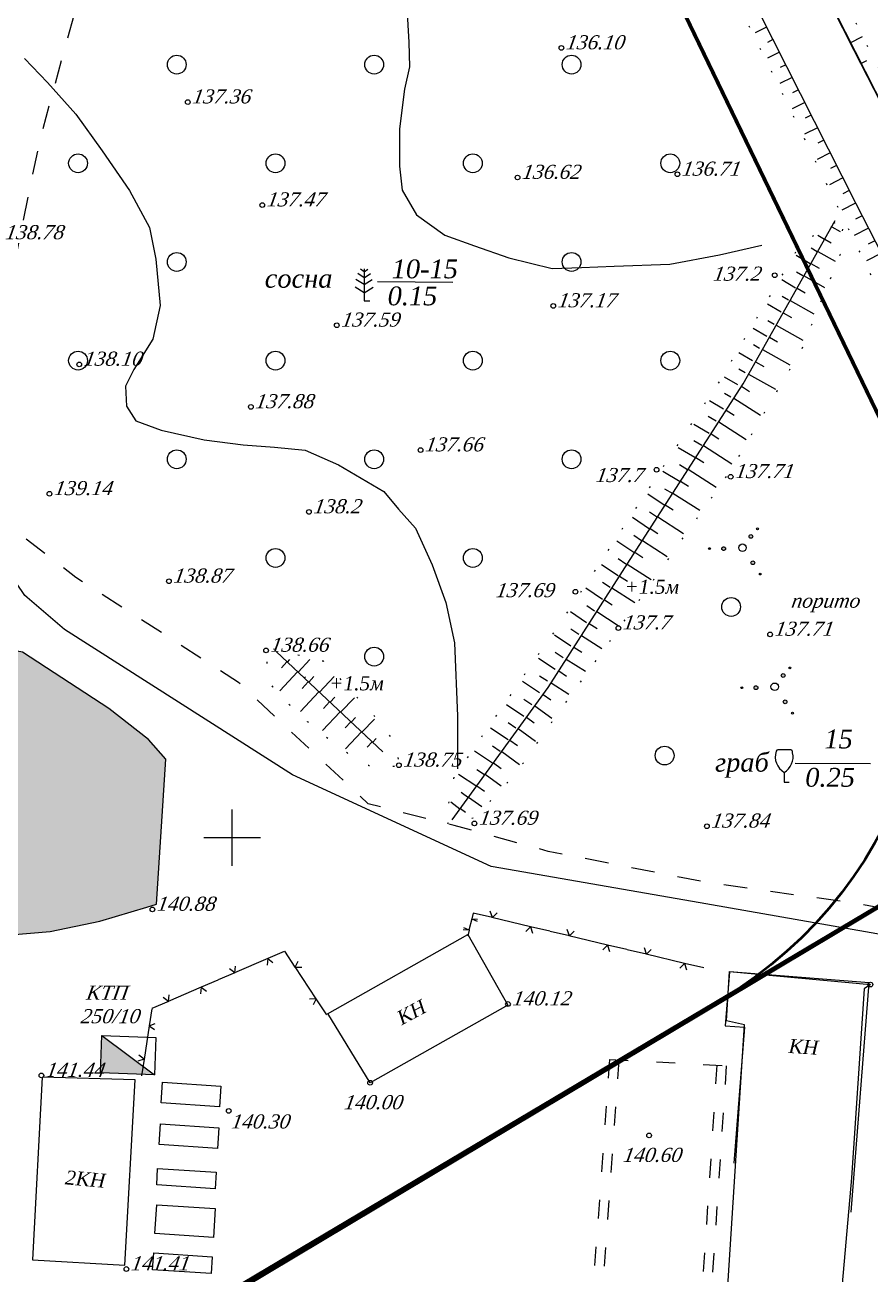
# Model space of a CAD drawing. Header units: millimetres. Extents: x 1400 to 7029, y -1119 to 1612.
# Drawn here: x 3297.4 to 3351.4, y 1324.9 to 1404.7 of the extents above; entities that cross this region are included whole.
import ezdxf

# ---------------------------------------------------------------- set-up
doc = ezdxf.new("R2010")
doc.units = ezdxf.units.MM
doc.set_wipeout_variables(frame=1)
for name, pattern in [('ACAD_ISO03W100', [30, 12, -18]), ('ADOT1', [1.6, 0.1, -1.5]), ('AHIDDEN2', [3, 1.5, -1.5]), ('KONTUR', [1.5, 0, -1.5])]:
    doc.linetypes.add(name, pattern=pattern)
for name, color, linetype in [('01_Завод', 7, 'Continuous'), ('01_Північ', 7, 'Continuous'), ('CONT-MNR', 7, 'Continuous'), ('кресты', 7, 'Continuous'), ('НАДЗЕМКА', 7, 'Continuous'), ('ПИКЕТЫ', 7, 'Continuous'), ('РАСТИТ', 7, 'Continuous'), ('РЕЛЬЕФ', 7, 'Continuous'), ('Скважины', 7, 'Continuous'), ('СІТУАЦІЯ', 7, 'Continuous')]:
    doc.layers.add(name, color=color, linetype=linetype)
doc.styles.add('grad', font='timesi.ttf')
doc.styles.add('russ', font='timesi.ttf')
doc.styles.add('universw', font='timesi.ttf', dxfattribs={"oblique": 10})

# ---------------------------------------------------------------- blocks, each defined once
blk = doc.blocks.new('395_2')
at = {"linetype": 'Continuous'}
h = blk.add_hatch(color=0, dxfattribs=at)
h.paths.add_polyline_path([(-3.4, -0.1, 1), (-3.6, -0.1, 1)])
h.paths.add_polyline_path([(-2.2, -0.1, 1), (-1.8, -0.1, 1)])
h.paths.add_polyline_path([(1.1, 1.2, 1), (0.7, 1.2, 1)])
h.paths.add_polyline_path([(1.7, 2, 1), (1.5, 2, 1)])
h.paths.add_polyline_path([(0.9, -1.6, 1), (1.3, -1.6, 1)])
h.paths.add_polyline_path([(2, -2.8, 1), (1.8, -2.8, 1)])
at = {"color": 0, "linetype": 'Continuous'}
for centre, radius in [((0.9, 1.2), 0.2), ((1.6, 2), 0.1), ((-3.5, -0.1), 0.1), ((-2, -0.1), 0.2), ((0, 0), 0.4), ((1.1, -1.6), 0.2), ((1.9, -2.8), 0.1)]:
    blk.add_circle(centre, radius, dxfattribs=at)
blk = doc.blocks.new('372')
blk.add_circle((0, 0), 1)
blk = doc.blocks.new('368')
at = {"color": 0, "linetype": 'Continuous'}
blk.add_blockref('372', (0, 0), dxfattribs=at)
blk = doc.blocks.new('476_3')
at = {"color": 0, "linetype": 'Continuous'}
for p, q in [((-4.942, 0), (-2.443, 0)), ((-2.443, 0), (-2.887, 0.61)), ((-2.443, 0), (-1.999, 0.61)), ((-2.443, 0), (2.554, 0)), ((-2.443, 0), (-2.443, 0)), ((2.499, 0), (2.055, -0.61)), ((2.499, 0), (4.998, 0)), ((2.499, 0), (2.943, -0.61))]:
    blk.add_line(p, q, dxfattribs=at)
blk = doc.blocks.new('390_2')
at = {"color": 0, "linetype": 'Continuous', "lineweight": 0}
blk.add_wipeout([(0.56, -0.02), (0.56, 0.02), (0.02, 0.02), (0.02, 1.02), (0.15, 1.11), (0.31, 1.24), (0.46, 1.38), (0.62, 1.58), (0.73, 1.77), (0.84, 2), (0.9, 2.21), (0.95, 2.44), (0.96, 2.61), (0.96, 2.86), (0.94, 3.01), (0.89, 3.24), (0.86, 3.33), (0.82, 3.39), (0.77, 3.44), (0.7, 3.46), (-0.38, 3.46), (-0.69, 3.46), (-0.8, 3.42), (-0.85, 3.37), (-0.89, 3.28), (-0.93, 3.11), (-0.96, 2.93), (-0.97, 2.66), (-0.95, 2.39), (-0.91, 2.19), (-0.85, 2.03), (-0.78, 1.85), (-0.67, 1.65), (-0.56, 1.5), (-0.45, 1.37), (-0.28, 1.21), (-0.13, 1.09), (-0.02, 1.02), (-0.02, -0.02)], dxfattribs=at)
at = {"color": 0, "linetype": 'Continuous'}
blk.add_lwpolyline([(0.89, 3.12), (0.86, 3.28, 0.283123), (0.7, 3.44), (-0.69, 3.44, 0.301637), (-0.87, 3.28, 0.346308), (0, 1.03, 0.325277)], format="xyb", close=True, dxfattribs=at)
blk.add_lwpolyline([(0, 1.03), (0, 0), (0.54, 0)], dxfattribs=at)
blk = doc.blocks.new('390_6')
at = {"color": 0, "linetype": 'Continuous'}
for p, q in [((0.005531, 2.466415), (-0.665101, 2.899042)), ((0.005531, 3.084453), (-0.386725, 3.36257)), ((-0.005531, 3.084453), (0.386725, 3.36257)), ((-0.005531, 2.466415), (0.665101, 2.899042)), ((0, 3.408923), (0, 0)), ((0.005531, 0.859515), (-0.95613, 1.462103)), ((0.005531, 1.74022), (-0.867556, 2.281003)), ((-0.005531, 1.74022), (0.867556, 2.281003)), ((-0.005531, 0.859515), (0.95613, 1.462103)), ((0, 0), (0.616918, 0))]:
    blk.add_line(p, q, dxfattribs=at)

msp = doc.modelspace()

# ---------------------------------------------------------------- hatches: boundary and pattern name
at = {"layer": '01_Завод', "linetype": 'Continuous'}
h = msp.add_hatch(color=250, dxfattribs=at)
h.dxf.hatch_style = 1
h.set_gradient(color1=(51, 51, 51), color2=(51, 51, 51), tint=1, name='SPHERICAL')
h.paths.add_polyline_path([(3305.6946, 1337.6773), (3302.3284, 1340.1846), (3302.2423, 1337.802)])
at = {"layer": 'Скважины', "linetype": 'Continuous', "lineweight": 50}
msp.add_hatch(color=4, dxfattribs=at).paths.add_polyline_path([(3294.1477, 1364.9842), (3291.5676, 1363.9095), (3290.7076, 1362.3511), (3287.4826, 1355.2041), (3285.9768, 1351.456), (3284.9824, 1348.7423), (3284.9287, 1347.775), (3285.4662, 1347.3182), (3288.5031, 1346.6734), (3293.9857, 1346.4047), (3299.0383, 1346.8346), (3302.196, 1347.4813), (3305.2061, 1348.3949), (3305.8242, 1348.5829), (3306.4155, 1357.8257), (3305.311, 1359.0844), (3302.7743, 1361.0617), (3297.2709, 1364.6723), (3294.9921, 1365.1022)])

# ---------------------------------------------------------------- linework, layer by layer
at = {"color": 7, "linetype": 'Continuous', "lineweight": 50, "flags": 128}
msp.add_lwpolyline([(3321.6162, 1442.5531), (3352.5862, 1378.3688, -0.3890194), (3341.7619, 1342.4171), (3263.709, 1296.0172, 0.1581167), (3262.4872, 1294.6265), (3247.8038, 1262.5504), (3254.4803, 1259.8593), (3253.1696, 1256.3419), (3238.9968, 1213.3162)], format="xyb", dxfattribs=at)
at = {"layer": '01_Завод', "color": 250, "linetype": 'Continuous'}
for p, q in [((3350.0975, 1403.5867), (3350.8893, 1403.9867)), ((3350.7779, 1402.2499), (3351.1638, 1402.4472))]:
    msp.add_line(p, q, dxfattribs=at)
at = {"layer": '01_Завод', "color": 250, "linetype": 'Continuous', "flags": 128}
for points in [[(3355.9153, 1392.2016), (3350.349, 1403.0888), (3343.7861, 1416.0811), (3340.028, 1423.5208), (3334.473, 1434.2913), (3330.4217, 1442.3304), (3324.7374, 1453.5312), (3322.1251, 1458.5928), (3321.7879, 1459.3785), (3321.9582, 1460.0957), (3322.3596, 1460.7034), (3322.8704, 1461.2383), (3323.661, 1461.5057), (3324.9381, 1461.7731), (3326.4829, 1461.8582), (3328.3681, 1461.603), (3330.2958, 1461.1598), (3331.9508, 1460.7033), (3333.3997, 1460.5349), (3334.939, 1460.2442), (3336.5086, 1460.0543)], [(3365.6788, 1313.354), (3364.2561, 1313.5182), (3365.1018, 1341.2335), (3356.1311, 1345.4172), (3352.2837, 1346.6028), (3340.0252, 1348.7366), (3327.1826, 1350.9721), (3314.5053, 1356.8349), (3299.9489, 1366.1175), (3297.4235, 1368.2822), (3292.3823, 1375.715)], [(3342.3992, 1344.2716), (3351.3908, 1343.4446), (3350.9813, 1343.1684), (3350.1887, 1331.0979), (3349.1026, 1318.7734), (3341.973, 1319.1916), (3343.357, 1340.875), (3342.2031, 1341.1284), (3342.3992, 1344.2716)], [(3302.3284, 1340.1846), (3305.6946, 1337.6773)]]:
    msp.add_lwpolyline(points, dxfattribs=at)
at = {"layer": '01_Завод', "color": 250, "linetype": 'Continuous'}
for points in [[(3302.3284, 1340.1846), (3305.7807, 1340.0599), (3305.6946, 1337.6773), (3302.2423, 1337.802)], [(3306.1982, 1337.2073), (3309.9289, 1336.9628), (3309.8421, 1335.6376), (3306.1113, 1335.8821)], [(3306.0725, 1334.5493), (3309.8032, 1334.3048), (3309.7164, 1332.9796), (3305.9857, 1333.2241)], [(3305.8901, 1331.7053), (3309.6208, 1331.4608), (3309.5653, 1330.4062), (3305.8346, 1330.6506)], [(3305.8421, 1329.3799), (3309.5729, 1329.1354), (3309.4507, 1327.2994), (3305.7199, 1327.5439)], [(3305.6407, 1326.3055), (3309.3714, 1326.061), (3309.3055, 1324.9896), (3305.5747, 1325.2341)]]:
    msp.add_lwpolyline(points, close=True, dxfattribs=at)
at = {"layer": '01_Завод', "color": 250, "linetype": 'ACAD_ISO03W100', "ltscale": 0.1, "flags": 128}
for points in [[(3334.7332, 1338.6679), (3333.4882, 1321.3534)], [(3335.3316, 1338.6249), (3334.0866, 1321.3104)], [(3334.7332, 1338.6679), (3342.1873, 1338.2546)], [(3341.5886, 1338.2941), (3340.4525, 1321.0903)], [(3342.1873, 1338.2546), (3341.0512, 1321.0507)]]:
    msp.add_lwpolyline(points, dxfattribs=at)
at = {"layer": '01_Завод', "color": 250, "linetype": 'Continuous'}
for centre in [(3319.4557, 1337.1694), (3310.4295, 1335.3715), (3337.2665, 1333.8057)]:
    msp.add_circle(centre, 0.15, dxfattribs=at)
at = {"layer": '01_Північ', "color": 250, "linetype": 'KONTUR', "flags": 128}
msp.add_lwpolyline([(3336.5086, 1460.0543), (3335.4476, 1459.7054), (3333.9128, 1459.5914), (3332.1498, 1459.7054), (3329.8786, 1459.7158), (3327.2756, 1460.234), (3325.3156, 1460.4555), (3324.3594, 1460.5636), (3323.5796, 1460.3952), (3323.1369, 1459.5625), (3323.4624, 1458.7039), (3324.1914, 1457.1947), (3325.2589, 1455.5944), (3326.3004, 1452.9664), (3330.1455, 1445.5946), (3335.9368, 1433.7833), (3338.1671, 1429.2346), (3346.4007, 1413.2332), (3351.436, 1402.8605), (3360.1977, 1386.1984), (3363.1236, 1380.6342), (3367.2994, 1372.4517), (3369.2328, 1368.6632), (3371.2776, 1364.6564), (3373.8415, 1360.7658), (3375.5464, 1357.0644), (3377.0488, 1353.397), (3378.9798, 1351.2162), (3380.3988, 1349.3253), (3381.0735, 1348.4263), (3383.6829, 1346.2053), (3385.134, 1345.1343), (3387.7505, 1342.5411), (3388.378, 1341.4848), (3389.6504, 1340.1284), (3391.1773, 1339.1451), (3392.2748, 1338.4382), (3394.248, 1337.9752), (3396.2838, 1338.043), (3399.1, 1337.8565), (3402.4392, 1337.9047), (3404.3026, 1337.652), (3405.9797, 1337.0534), (3406.9063, 1336.2882), (3407.7104, 1335.8082), (3409.4752, 1335.5681), (3410.9288, 1335.3704), (3412.5111, 1335.3343), (3414.7692, 1335.1238), (3416.9212, 1334.5032), (3418.2715, 1333.9268), (3419.5607, 1332.9389), (3419.8898, 1332.1783), (3420.1161, 1331.0682), (3420.1087, 1328.8247), (3419.848, 1325.6492), (3419.4052, 1319.9539), (3418.9633, 1315.0851), (3418.8281, 1313.5956), (3419.3997, 1312.5734), (3419.9417, 1311.6043), (3421.3043, 1310.8502), (3423.3332, 1309.7272), (3424.4849, 1309.0897), (3427.0146, 1308.6067), (3428.5224, 1308.2493), (3429.8653, 1307.3582)], dxfattribs=at)
at = {"layer": '01_Північ', "linetype": 'KONTUR', "flags": 128}
msp.add_lwpolyline([(3317.2369, 1459.3438), (3317.4325, 1457.7586), (3319.7361, 1453.0898), (3323.9355, 1444.6477), (3328.0053, 1436.4445), (3345.1857, 1401.5102), (3359.9272, 1371.3086), (3365.4654, 1360.209), (3363.0811, 1345.6639)], dxfattribs=at)
at = {"layer": '01_Північ', "flags": 128}
msp.add_lwpolyline([(3317.3681, 1459.3129), (3329.3516, 1435.2561), (3339.82, 1414.3738), (3350.4539, 1393.3246), (3367.5022, 1360.0978), (3366.5272, 1352.304), (3364.0211, 1345.7229)], dxfattribs=at)
at = {"layer": '01_Північ', "linetype": 'Continuous', "flags": 128}
msp.add_lwpolyline([(3321.8338, 1459.3846), (3342.7247, 1418.1488), (3373.4643, 1357.6922), (3375.8563, 1352.4111), (3380.1928, 1347.4703), (3381.4271, 1346.3879)], dxfattribs=at)
at = {"layer": '01_Північ', "linetype": 'AHIDDEN2', "flags": 128}
msp.add_lwpolyline([(3358.3041, 1347.1006), (3350.7347, 1348.58), (3340.8617, 1349.9772), (3330.8241, 1351.9497), (3324.818, 1353.5935), (3319.3412, 1354.9823), (3311.0533, 1362.7358), (3300.6692, 1369.4398), (3294.4958, 1374.2283), (3293.8421, 1374.7361), (3295.1494, 1381.6286), (3298.4023, 1397.4654), (3302.2346, 1411.5023), (3308.5905, 1436.5416), (3314.5285, 1454.9299)], dxfattribs=at)
at = {"layer": 'CONT-MNR', "color": 30, "linetype": 'Continuous', "elevation": 41.1, "flags": 128}
for points in [[(3331.9273, 1427.5995), (3329.2291, 1424.2908), (3326.715, 1420.5532), (3324.9366, 1416.7543), (3322.2385, 1411.1172), (3321.7172, 1407.3025), (3321.8093, 1405.8211), (3321.9359, 1403.6214), (3321.978, 1402.0496)], [(3321.978, 1402.0496), (3321.6459, 1400.6166), (3321.3304, 1398.0948), (3321.3304, 1395.7081), (3321.5107, 1394.177), (3322.4121, 1392.6008), (3324.2148, 1391.2949), (3326.1077, 1390.6194), (3328.316, 1389.8539), (3331.0652, 1389.1784), (3332.958, 1389.2234), (3335.0312, 1389.3135), (3338.5916, 1389.4486), (3341.7463, 1390.034), (3344.4663, 1390.6614)]]:
    msp.add_lwpolyline(points, dxfattribs=at)
at = {"layer": 'CONT-MNR', "color": 30, "linetype": 'Continuous', "flags": 128}
msp.add_lwpolyline([(3297.3937, 1402.5807), (3298.8687, 1401.0398), (3300.679, 1399.03), (3302.3552, 1396.6853), (3304.0984, 1394.1395), (3305.3723, 1391.7948), (3305.7791, 1389.7563), (3306.0473, 1386.8086), (3305.578, 1384.6648), (3304.3712, 1382.722), (3303.8348, 1381.6501), (3303.9018, 1380.3772), (3304.5052, 1379.4393), (3306.1144, 1378.8364), (3308.8633, 1378.2334), (3311.344, 1377.8985), (3313.3554, 1377.7645), (3315.2998, 1377.5635), (3317.4453, 1376.6256), (3320.3386, 1374.9314), (3321.2773, 1373.7925), (3322.35, 1372.5866), (3323.4227, 1370.2419), (3324.2944, 1367.8301), (3324.8376, 1365.2615), (3325.0387, 1360.572), (3325.0387, 1357.2223)], dxfattribs=at)
at = {"layer": 'кресты', "color": 3, "linetype": 'Continuous'}
for p, q in [((3310.6513, 1351.0275), (3310.6513, 1354.6275)), ((3308.8513, 1352.8275), (3312.4513, 1352.8275))]:
    msp.add_line(p, q, dxfattribs=at)
at = {"layer": 'НАДЗЕМКА', "linetype": 'Continuous'}
for p, q in [((3314.6312, 1363.6735), (3314.6312, 1363.6735)), ((3315.2798, 1363.0496), (3315.3214, 1363.0929)), ((3319.1715, 1359.306), (3319.2131, 1359.3492)), ((3319.8201, 1358.6821), (3319.8201, 1358.6821))]:
    msp.add_line(p, q, dxfattribs=at)
at = {"layer": 'НАДЗЕМКА', "color": 0, "linetype": 'Continuous'}
msp.add_lwpolyline([(3294.1477, 1364.9842), (3291.5676, 1363.9095), (3290.7076, 1362.3511), (3287.4826, 1355.2041), (3285.9768, 1351.456), (3284.9824, 1348.7423), (3284.9287, 1347.775), (3285.4662, 1347.3182), (3288.5031, 1346.6734), (3293.9857, 1346.4047), (3299.0383, 1346.8346), (3302.196, 1347.4813), (3305.2061, 1348.3949), (3305.8242, 1348.5829), (3306.4155, 1357.8257), (3305.311, 1359.0844), (3302.7743, 1361.0617), (3297.2709, 1364.6723), (3294.9921, 1365.1022)], close=True, dxfattribs=at)
at = {"layer": 'ПИКЕТЫ', "color": 7, "linetype": 'Continuous'}
for centre in [(3331.6655, 1403.2514), (3307.8156, 1399.7945), (3339.0665, 1395.1826), (3328.8629, 1394.9789), (3312.5738, 1393.2195), (3345.2808, 1388.7363), (3331.1474, 1386.7772), (3317.3302, 1385.5422), (3300.8922, 1383.0467), (3311.8421, 1380.3311), (3322.6748, 1377.5757), (3337.7354, 1376.3175), (3342.4688, 1375.8668), (3298.9877, 1374.7807), (3315.5507, 1373.623), (3306.6132, 1369.1941), (3332.5634, 1368.5273), (3335.3002, 1366.2091), (3344.9863, 1365.803), (3312.8123, 1364.7813), (3321.2934, 1357.4459), (3326.118, 1353.7344), (3340.9481, 1353.5504), (3305.556, 1348.2415), (3351.3908, 1343.4446), (3328.2566, 1342.2011), (3298.4751, 1337.6365), (3303.899, 1325.2794)]:
    msp.add_circle(centre, 0.15, dxfattribs=at)
at = {"layer": 'РАСТИТ', "linetype": 'AHIDDEN2', "flags": 128}
msp.add_lwpolyline([(3358.3041, 1347.1006), (3350.7347, 1348.58), (3340.8617, 1349.9772), (3330.8241, 1351.9497), (3324.818, 1353.5935), (3319.3412, 1354.9823), (3311.0533, 1362.7358), (3300.6692, 1369.4398), (3294.4958, 1374.2283), (3293.8421, 1374.7361), (3295.1494, 1381.6286), (3298.4023, 1397.4654), (3302.2346, 1411.5023), (3308.5905, 1436.5416), (3314.5285, 1454.9299)], dxfattribs=at)
at = {"layer": 'РАСТИТ', "color": 7}
for points in [[(3319.9352, 1388.3301), (3324.727, 1388.3046)], [(3346.5918, 1357.5891), (3351.3837, 1357.5636)]]:
    msp.add_lwpolyline(points, dxfattribs=at)
at = {"layer": 'РЕЛЬЕФ', "linetype": 'Continuous'}
for p, q in [((3344.7641, 1404.5874), (3344.0235, 1404.2132)), ((3345.1699, 1403.784), (3344.8167, 1403.6056)), ((3345.5757, 1402.9807), (3344.8179, 1402.5979)), ((3345.9815, 1402.1774), (3345.6214, 1401.9955)), ((3346.3874, 1401.3741), (3345.6106, 1400.9817)), ((3346.7932, 1400.5708), (3346.4245, 1400.3846)), ((3347.199, 1399.7675), (3346.4002, 1399.3639)), ((3347.6048, 1398.9642), (3347.2274, 1398.7735)), ((3348.0107, 1398.1609), (3347.1898, 1397.7462)), ((3348.4165, 1397.3576), (3348.0302, 1397.1624)), ((3348.8223, 1396.5543), (3347.9794, 1396.1284)), ((3349.2281, 1395.751), (3348.833, 1395.5513)), ((3349.634, 1394.9476), (3348.7691, 1394.5107)), ((3350.0398, 1394.1443), (3349.6359, 1393.9403)), ((3350.4456, 1393.341), (3349.5587, 1392.893)), ((3350.8564, 1392.5402), (3350.4429, 1392.3281)), ((3348.4576, 1391.0096), (3348.0237, 1391.2678)), ((3348.918, 1391.7829), (3348.855, 1391.8204)), ((3348.9178, 1391.8322), (3349.4679, 1391.5221)), ((3351.2672, 1391.7395), (3350.3511, 1391.2694)), ((3348.4758, 1391.0481), (3348.8879, 1390.8159)), ((3351.6781, 1390.9387), (3351.2519, 1390.72)), ((3347.5369, 1389.4629), (3346.6516, 1389.9898)), ((3347.9972, 1390.2362), (3347.61, 1390.4667)), ((3348.0339, 1390.2641), (3349.1363, 1389.6427)), ((3352.0889, 1390.138), (3351.1408, 1389.6515)), ((3347.0765, 1388.6895), (3346.6723, 1388.9302)), ((3347.5919, 1389.4801), (3348.1146, 1389.1855)), ((3346.6162, 1387.9162), (3345.7379, 1388.439)), ((3347.1499, 1388.6961), (3348.4525, 1387.9618)), ((3346.1558, 1387.1428), (3345.7544, 1387.3818)), ((3346.708, 1387.9121), (3347.2306, 1387.6175)), ((3345.6954, 1386.3695), (3344.8243, 1386.8881)), ((3346.266, 1387.1281), (3347.7686, 1386.281)), ((3345.2351, 1385.5961), (3344.8365, 1385.8334)), ((3345.824, 1386.3441), (3346.3467, 1386.0495)), ((3344.7747, 1384.8228), (3343.9106, 1385.3372)), ((3345.382, 1385.5601), (3347.0848, 1384.6002)), ((3344.3143, 1384.0494), (3343.9185, 1384.2851)), ((3344.9401, 1384.7761), (3345.4627, 1384.4815)), ((3343.854, 1383.2761), (3342.9969, 1383.7863)), ((3344.4981, 1383.9921), (3346.2405, 1383.0098)), ((3343.3936, 1382.5027), (3343.0006, 1382.7367)), ((3344.0561, 1383.2081), (3344.5788, 1382.9135)), ((3342.9333, 1381.7294), (3342.0832, 1382.2354)), ((3343.6141, 1382.4241), (3345.3319, 1381.4558)), ((3342.4729, 1380.956), (3342.0744, 1381.1933)), ((3343.1629, 1381.6457), (3343.6676, 1381.3213)), ((3342.0125, 1380.1827), (3341.1099, 1380.72)), ((3342.1896, 1380.1315), (3342.6943, 1379.8071)), ((3342.6762, 1380.8886), (3344.3655, 1379.8027)), ((3341.5522, 1379.4093), (3341.0366, 1379.7163)), ((3341.7029, 1379.3745), (3343.4562, 1378.2475)), ((3341.0918, 1378.636), (3340.1189, 1379.2152)), ((3341.2163, 1378.6174), (3341.721, 1378.293)), ((3340.1711, 1377.0893), (3339.1278, 1377.7104)), ((3340.6314, 1377.8627), (3340.1159, 1378.1696)), ((3340.7296, 1377.8603), (3342.5469, 1376.6922)), ((3340.243, 1377.1032), (3340.7477, 1376.7788)), ((3339.2504, 1375.5426), (3338.1368, 1376.2055)), ((3339.7107, 1376.316), (3339.1952, 1376.6229)), ((3339.7563, 1376.3462), (3341.5403, 1375.1994)), ((3339.2697, 1375.5891), (3339.7744, 1375.2646)), ((3338.2895, 1374.0213), (3337.1859, 1374.7614)), ((3338.79, 1374.7693), (3338.2744, 1375.0762)), ((3338.783, 1374.832), (3340.5018, 1373.7272)), ((3338.2964, 1374.0749), (3338.8011, 1373.7505)), ((3337.2869, 1372.5264), (3336.1958, 1373.2581)), ((3337.7882, 1373.2738), (3337.2899, 1373.608)), ((3337.8097, 1373.3178), (3339.4632, 1372.255)), ((3336.7857, 1371.7789), (3336.2873, 1372.1131)), ((3337.323, 1372.5608), (3337.8278, 1372.2363)), ((3336.2844, 1371.0314), (3335.2057, 1371.7548)), ((3336.8364, 1371.8037), (3338.4247, 1370.7827)), ((3335.7831, 1370.2839), (3335.2848, 1370.6181)), ((3336.3499, 1371.0465), (3336.8551, 1370.7227)), ((3335.2818, 1369.5364), (3334.2156, 1370.2514)), ((3335.8642, 1370.2888), (3337.3875, 1369.3125)), ((3334.7806, 1368.7889), (3334.2823, 1369.1231)), ((3335.3786, 1369.5311), (3335.8837, 1369.2073)), ((3334.2793, 1368.0415), (3333.2256, 1368.7481)), ((3334.8929, 1368.7734), (3336.3448, 1367.8428)), ((3333.778, 1367.294), (3333.2797, 1367.6282)), ((3334.4072, 1368.0156), (3334.9124, 1367.6919)), ((3333.2768, 1366.5465), (3332.2355, 1367.2448)), ((3333.9216, 1367.2579), (3335.2956, 1366.3772)), ((3332.2742, 1365.0515), (3331.2275, 1365.7535)), ((3332.7755, 1365.799), (3332.2772, 1366.1332)), ((3332.9502, 1365.7425), (3334.2464, 1364.9117)), ((3333.4359, 1366.5002), (3333.9411, 1366.1764)), ((3332.4646, 1364.9848), (3332.9697, 1364.661)), ((3331.2717, 1363.5566), (3330.2063, 1364.2711)), ((3331.7729, 1364.3041), (3331.2746, 1364.6382)), ((3331.9789, 1364.2271), (3333.1973, 1363.4462)), ((3331.4933, 1363.4694), (3331.9984, 1363.1456)), ((3330.2691, 1362.0616), (3329.185, 1362.7886)), ((3330.7704, 1362.8091), (3330.2721, 1363.1433)), ((3331.0076, 1362.7117), (3332.1481, 1361.9806)), ((3330.4963, 1361.9714), (3330.9822, 1361.6193)), ((3329.2666, 1360.5667), (3328.1638, 1361.3062)), ((3329.7679, 1361.3141), (3329.2695, 1361.6483)), ((3329.9682, 1361.2426), (3331.0555, 1360.4548)), ((3328.7653, 1359.8192), (3328.267, 1360.1534)), ((3329.4401, 1360.5138), (3329.926, 1360.1618)), ((3328.264, 1359.0717), (3327.1426, 1359.8238)), ((3328.912, 1359.7851), (3330.0182, 1358.9835)), ((3327.7628, 1358.3242), (3327.2645, 1358.6584)), ((3328.3839, 1359.0563), (3328.8698, 1358.7042)), ((3327.2615, 1357.5767), (3326.1213, 1358.3414)), ((3327.8558, 1358.3275), (3328.9921, 1357.5041)), ((3326.7602, 1356.8293), (3326.2619, 1357.1634)), ((3327.3277, 1357.5988), (3327.8136, 1357.2467)), ((3326.259, 1356.0818), (3325.1001, 1356.8589)), ((3326.7996, 1356.87), (3327.8186, 1356.1316)), ((3325.7471, 1355.3421), (3325.2772, 1355.7152)), ((3325.7434, 1355.4124), (3326.5844, 1354.803)), ((3326.2715, 1356.1412), (3326.7574, 1355.7891)), ((3325.1874, 1354.6372), (3324.6116, 1355.0944)), ((3325.2153, 1354.6837), (3325.5472, 1354.4432))]:
    msp.add_line(p, q, dxfattribs=at)
at = {"layer": 'РЕЛЬЕФ', "color": 7, "linetype": 'Continuous'}
for p, q in [((3314.1782, 1364.0384), (3314.3222, 1364.191)), ((3314.8574, 1363.3973), (3315.617, 1364.202)), ((3314.8286, 1363.403), (3313.6948, 1362.1965)), ((3314.1494, 1364.0413), (3313.8078, 1363.6778)), ((3315.5079, 1362.7648), (3315.12, 1362.352)), ((3315.5366, 1362.7561), (3315.8662, 1363.1052)), ((3316.2159, 1362.115), (3317.1667, 1363.1223)), ((3316.1871, 1362.1265), (3315.0195, 1360.8839)), ((3316.8951, 1361.4738), (3317.1995, 1361.7963)), ((3317.5744, 1360.8327), (3318.4497, 1361.76)), ((3316.8663, 1361.4882), (3316.482, 1361.0792)), ((3317.5456, 1360.8499), (3316.4242, 1359.6566)), ((3318.2248, 1360.2117), (3317.8669, 1359.8308)), ((3318.2536, 1360.1915), (3318.5328, 1360.4873)), ((3318.9328, 1359.5504), (3319.7327, 1360.3978)), ((3318.9041, 1359.5734), (3317.8939, 1358.4984)), ((3319.5833, 1358.9351), (3319.2773, 1358.6095)), ((3319.6121, 1358.9092), (3319.8454, 1359.1565))]:
    msp.add_line(p, q, dxfattribs=at)
at = {"layer": 'РЕЛЬЕФ', "linetype": 'KONTUR', "flags": 128}
for points in [[(3324.3695, 1353.7476), (3326.1348, 1354.1003), (3328.8139, 1356.9841), (3330.6415, 1359.6188), (3336.8724, 1368.3224), (3342.4475, 1376.2254), (3347.0197, 1384.0453), (3349.4676, 1390.0622), (3349.7331, 1392.8734)], [(3349.1139, 1392.094), (3346.9241, 1390.7478), (3341.7443, 1381.9557), (3331.6904, 1366.6898), (3324.8, 1356.6877), (3324.2275, 1353.8798)]]:
    msp.add_lwpolyline(points, dxfattribs=at)
at = {"layer": 'РЕЛЬЕФ', "flags": 128}
msp.add_lwpolyline([(3324.6872, 1353.9549), (3330.8147, 1362.4108), (3336.4369, 1371.1822), (3343.2638, 1381.8027), (3349.1441, 1392.2336)], dxfattribs=at)
at = {"layer": 'РЕЛЬЕФ', "color": 7, "linetype": 'ADOT1', "flags": 128}
msp.add_lwpolyline([(3321.0109, 1357.3768, -0.0381091), (3319.7922, 1357.3259, -0.1011589), (3319.3415, 1357.4343, -0.0460869), (3318.0076, 1358.2155, -0.0229235), (3315.5712, 1360.1369, -0.0193014), (3313.9328, 1361.67, -0.0361662), (3313.1536, 1362.5808, -0.1350703), (3312.9133, 1363.2059, -0.0629518), (3312.9521, 1364.6221)], format="xyb", dxfattribs=at)
msp.add_lwpolyline([(3313.2975, 1364.8808), (3316.4634, 1364.1046), (3319.8308, 1360.4819), (3321.1835, 1358.6706), (3321.2411, 1357.7793)], dxfattribs=at)
at = {"layer": 'РЕЛЬЕФ', "color": 7, "linetype": 'Continuous', "flags": 128}
msp.add_lwpolyline([(3313.4702, 1364.6796), (3320.2625, 1358.2969)], dxfattribs=at)
at = {"layer": 'СІТУАЦІЯ'}
for p, q in [((3316.7251, 1341.581), (3325.6888, 1346.6444)), ((3325.6868, 1346.6433), (3328.2365, 1342.1296)), ((3342.3902, 1344.2535), (3342.1218, 1340.8156)), ((3351.3037, 1343.5573), (3342.3902, 1344.2535)), ((3350.1596, 1328.9079), (3351.3037, 1343.5573)), ((3328.2365, 1342.1296), (3319.4557, 1337.1694)), ((3319.4557, 1337.1694), (3316.7656, 1341.6038)), ((3342.1218, 1340.8156), (3343.3518, 1340.7196)), ((3343.3518, 1340.7196), (3342.6735, 1332.0342)), ((3298.5327, 1337.5192), (3297.8987, 1325.8552)), ((3304.4528, 1337.3578), (3298.5327, 1337.5192)), ((3303.8097, 1325.5266), (3304.4528, 1337.3578)), ((3297.8987, 1325.8552), (3303.8097, 1325.5266))]:
    msp.add_line(p, q, dxfattribs=at)

# ---------------------------------------------------------------- block references
at = {"layer": 'РАСТИТ', "color": 7, "linetype": 'AHIDDEN2', "xscale": 0.6, "yscale": 0.6, "zscale": 0.6}
for p in [(3307.1143, 1402.1848), (3319.7143, 1402.1848), (3332.3143, 1402.1848), (3300.8143, 1395.8848), (3313.4143, 1395.8848), (3326.0143, 1395.8848), (3338.6143, 1395.8848), (3307.1143, 1389.5848), (3332.3143, 1389.5848), (3300.8143, 1383.2848), (3313.4143, 1383.2848), (3326.0143, 1383.2848), (3338.6143, 1383.2848), (3307.1143, 1376.9848), (3319.7143, 1376.9848), (3332.3143, 1376.9848), (3313.4143, 1370.6848), (3326.0143, 1370.6848), (3319.7143, 1364.3848)]:
    msp.add_blockref('368', p, dxfattribs=at)
at = {"layer": 'РАСТИТ', "color": 7, "xscale": 0.6, "yscale": 0.6, "zscale": 0.6}
for name, p in [('390_6', (3319.0744, 1387.0993)), ('395_2', (3343.2221, 1371.3378)), ('368', (3342.4974, 1367.5554)), ('395_2', (3345.2822, 1362.4595)), ('368', (3338.254, 1358.0655))]:
    msp.add_blockref(name, p, dxfattribs=at)
at = {"layer": 'СІТУАЦІЯ', "color": 7, "yscale": 0.6}
for p, xscale, zscale, rotation in [((3328.4858, 1347.4261), 0.505693483647156, 0.505693483647156, 166.6061), ((3325.8545, 1347.2832), 0.1496991889238922, 0.1496991889238922, 256.7461), ((3333.4052, 1346.2547), 0.505693483647156, 0.505693483647156, 166.6061), ((3311.882, 1344.6538), 0.4617499367652258, 0.4617499367652258, 203.2958), ((3338.3246, 1345.0833), 0.505693483647156, 0.505693483647156, 166.6061), ((3315.3553, 1343.5216), 0.490428489100079, 0.490428489100079, 123.4811), ((3307.641, 1342.8277), 0.4617499367652258, 0.4617499367652258, 203.2958), ((3305.1914, 1339.7598), 0.4359606864469434, 0.4359606864469434, 261.3179)]:
    msp.add_blockref('476_3', p, dxfattribs=dict(at, xscale=xscale, zscale=zscale, rotation=rotation))

# ---------------------------------------------------------------- texts
at = {"color": 7, "style": 'russ'}
for p in [(3335.6917, 1368.4005), (3316.8408, 1362.2325)]:
    msp.add_text('+1.5м', height=0.9, dxfattribs=at).set_placement(p)
at = {"layer": '01_Завод', "color": 250, "linetype": 'Continuous', "style": 'universw', "oblique": 10}
for s, p in [('140.00', (3317.7665, 1335.4812)), ('140.30', (3310.5638, 1334.253)), ('140.60', (3335.5773, 1332.1175))]:
    msp.add_text(s, height=0.9, dxfattribs=at).set_placement(p)
at = {"layer": '01_Завод', "color": 250, "linetype": 'Continuous', "insert": (3300.7688, 1343.3749), "char_height": 0.9, "width": 4.193729, "attachment_point": 1, "style": 'universw'}
msp.add_mtext('\\pi0.5317;KTП \\P\\pi0.18437;250/10', dxfattribs=at)
at = {"layer": 'ПИКЕТЫ', "color": 7, "linetype": 'Continuous', "style": 'universw', "oblique": 10}
for s, p in [('136.10', (3331.934, 1403.1647)), ('137.36', (3308.0841, 1399.7078)), ('136.62', (3329.1314, 1394.8923)), ('136.71', (3339.3351, 1395.0959)), ('137.47', (3312.8423, 1393.1329)), ('138.78', (3296.1431, 1391.0367)), ('137.2', (3341.3249, 1388.3871)), ('137.17', (3331.4159, 1386.6905)), ('137.59', (3317.5987, 1385.4555)), ('138.10', (3301.1607, 1382.9601)), ('137.88', (3312.1107, 1380.2444)), ('137.66', (3322.9434, 1377.489)), ('137.7', (3333.8315, 1375.5304)), ('137.71', (3342.7374, 1375.7802)), ('139.14', (3299.2562, 1374.694)), ('138.2', (3315.8192, 1373.5363)), ('138.87', (3306.8817, 1369.1075)), ('137.69', (3327.457, 1368.1783)), ('137.7', (3335.5688, 1366.1224)), ('137.71', (3345.2548, 1365.7163)), ('138.66', (3313.0808, 1364.6946)), ('138.75', (3321.5619, 1357.3593)), ('137.69', (3326.3865, 1353.6477)), ('137.84', (3341.2167, 1353.4638)), ('140.88', (3305.8246, 1348.1548)), ('140.12', (3328.5251, 1342.1144)), ('141.44', (3298.7437, 1337.5499)), ('141.41', (3304.1676, 1325.1927))]:
    msp.add_text(s, height=0.9, dxfattribs=at).set_placement(p)
at = {"layer": 'РАСТИТ', "color": 7, "linetype": 'AHIDDEN2', "style": 'grad'}
for s, p in [('10-15', (3320.8326, 1388.5446)), ('сосна', (3312.7317, 1387.9398)), ('0.15', (3320.5735, 1386.8185)), ('15', (3348.4516, 1358.5245)), ('граб', (3341.4733, 1357.0385)), ('0.25', (3347.2302, 1356.0775))]:
    msp.add_text(s, height=1.2, dxfattribs=at).set_placement(p)
at = {"layer": 'РЕЛЬЕФ', "color": 7, "style": 'universw', "oblique": 10}
msp.add_text('порито', height=0.9, dxfattribs=at).set_placement((3346.3044, 1367.5061))
at = {"layer": 'СІТУАЦІЯ', "style": 'russ'}
for s, rotation, p in [('КН', 28.224447, (3321.4737, 1340.8348)), ('КН', 356.312632, (3346.1495, 1339.0783)), ('2КН', 354.862554, (3299.9591, 1330.6915))]:
    msp.add_text(s, height=0.9, rotation=rotation, dxfattribs=at).set_placement(p)

# ---------------------------------------------------------------- next in the draw order: block references
at = {"layer": 'РАСТИТ', "color": 7, "linetype": 'AHIDDEN2', "xscale": 0.6, "yscale": 0.6, "zscale": 0.6}
msp.add_blockref('390_2', (3345.8889, 1356.3699), dxfattribs=at)

# ---------------------------------------------------------------- next in the draw order: linework, layer by layer
at = {"color": 6, "linetype": 'Continuous', "lineweight": 60, "flags": 128}
msp.add_lwpolyline([(3374.7034, 1362.0214, 0.24, 0.24, 0), (3263.109, 1295.3115, 0.24, 0.24, 0), (3249.1634, 1263.3117, 0.24, 0.24, 0), (3217.6097, 1221.1407, 0.24, 0.24, 0), (3221.9504, 1124.988, 0.24, 0.24, 0), (3074.2504, 1171.2569, 0.24, 0.24, 0), (2925.548, 1186.5997, 0.24, 0.24, 0), (2941.5578, 1368.4142, 0.24, 0.24, 0), (2942.8387, 1415.2605, 0, 0, 0), (3036.3911, 1417.5492, 0.24, 0.24, 0), (3140.0267, 1452.3008, 0.24, 0.24, 0), (3197.9798, 1458.7744, 0.24, 0.24, 0), (3315.7553, 1456.3401, 0.24, 0.24, 0), (3351.4513, 1474.3275, 0.24, 0.24, 0), (3374.7043, 1474.2089, 0.24, 0.24, 0)], format="xyseb", dxfattribs=at)
at = {"color": 1, "linetype": 'Continuous', "lineweight": 211, "const_width": 0.24, "flags": 128}
msp.add_lwpolyline([(2943.1308, 1414.9675), (3036.4436, 1417.2504), (3140.0917, 1452.0062), (3197.9934, 1458.474), (3315.097, 1456.064), (3363.654, 1355.4312), (3262.8726, 1295.52), (3248.9023, 1263.4635), (3217.3052, 1221.2345), (3221.6314, 1125.4023), (3074.3112, 1171.5522), (2925.8727, 1186.8678), (2941.8575, 1368.3969)], close=True, dxfattribs=at)
at = {"layer": 'РЕЛЬЕФ', "linetype": 'KONTUR', "flags": 128}
msp.add_lwpolyline([(3317.2369, 1459.3438), (3317.4325, 1457.7586), (3319.7361, 1453.0898), (3323.9355, 1444.6477), (3328.0053, 1436.4445), (3345.1857, 1401.5102), (3359.9272, 1371.3086), (3365.4654, 1360.209), (3363.0811, 1345.6639)], dxfattribs=at)
at = {"layer": 'РЕЛЬЕФ', "flags": 128}
msp.add_lwpolyline([(3317.3681, 1459.3129), (3329.3516, 1435.2561), (3339.82, 1414.3738), (3350.4539, 1393.3246), (3367.5022, 1360.0978), (3366.5272, 1352.304), (3364.0211, 1345.7229)], dxfattribs=at)

doc.saveas('drawing.dxf')
